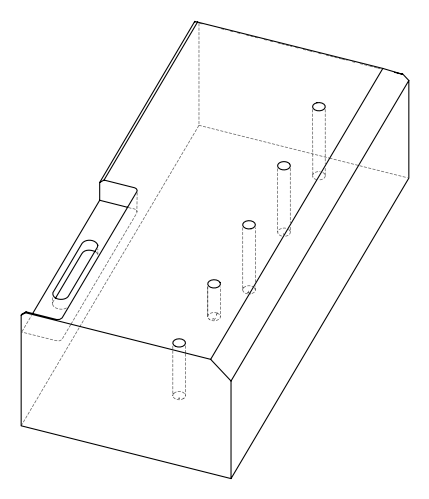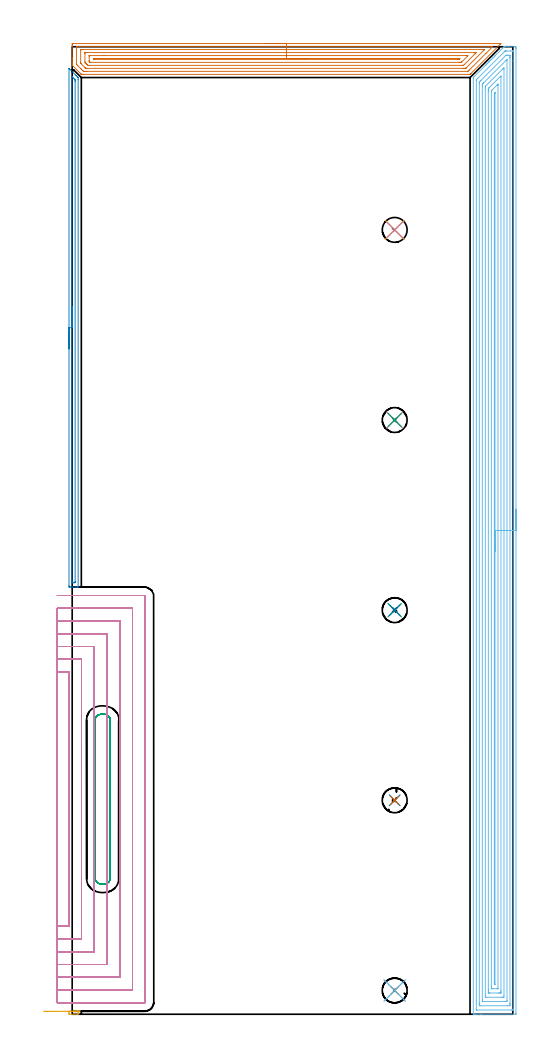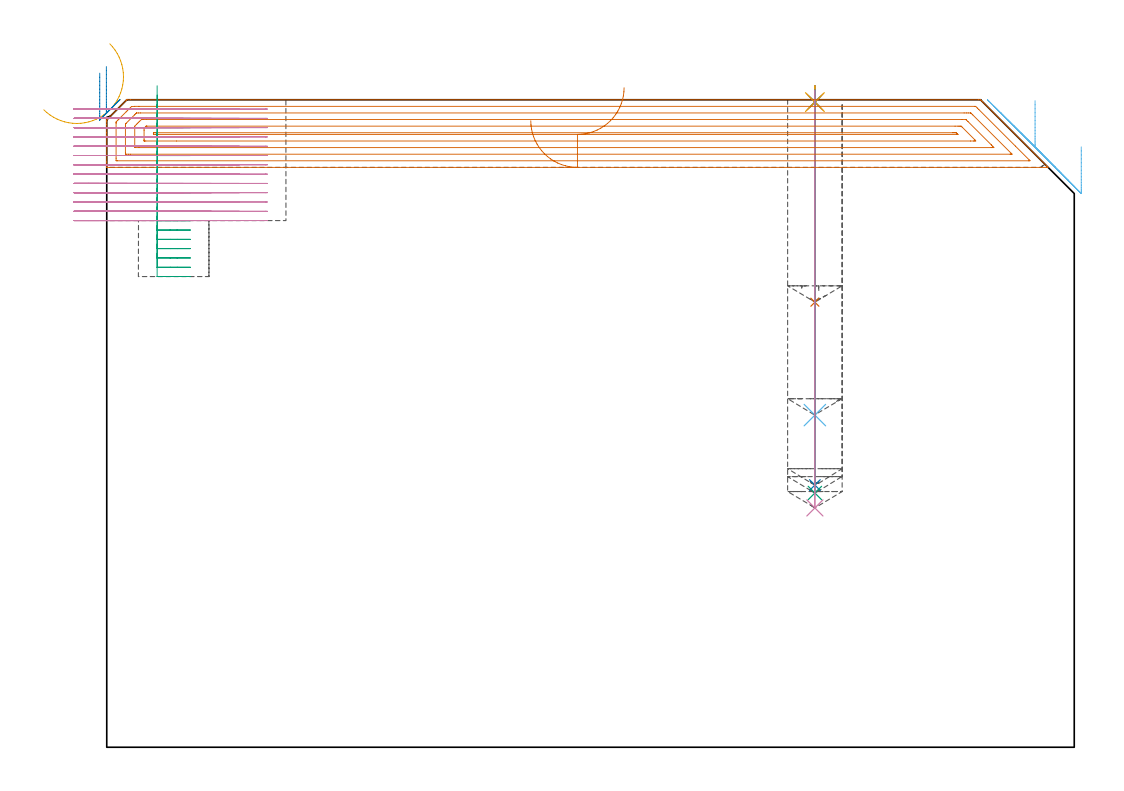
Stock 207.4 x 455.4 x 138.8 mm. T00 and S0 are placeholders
(PLAN: 16 operations, 3 tool changes, 139.2 min)
(1 SPOT_DRILL | STEP1POCKET | NXT0321_9005460120000 | 0.03 min | 0 mm3)
(2 SPOT_DRILL_1 | STEP1POCKET_1 | NXT0321_9005460120000 | 0.03 min | 1 mm3)
(3 SPOT_DRILL_2 | STEP1POCKET_2 | NXT0321_9005460120000 | 0.03 min | 1 mm3)
(4 SPOT_DRILL_3 | STEP1POCKET_3 | NXT0321_9005460120000 | 0.03 min | 1 mm3)
(5 SPOT_DRILL_4 | STEP1POCKET_4 | NXT0321_9005460120000 | 0.03 min | 2 mm3)
(6 DRILL_BLIND_HOLE_INTO_CENTER | STEP1POCKET | UGT0301_227 | 0.28 min | 6986 mm3)
(7 DRILL_BLIND_HOLE_INTO_CENTER_1 | STEP1POCKET_1 | UGT0301_227 | 0.18 min | 4395 mm3)
(8 DRILL_BLIND_HOLE_INTO_CENTER_2 | STEP1POCKET_2 | UGT0301_227 | 0.34 min | 8587 mm3)
(9 DRILL_BLIND_HOLE_INTO_CENTER_3 | STEP1POCKET_3 | UGT0301_227 | 0.35 min | 8768 mm3)
(10 DRILL_BLIND_HOLE_INTO_CENTER_4 | STEP1POCKET_4 | UGT0301_227 | 0.36 min | 9114 mm3)
(11 AREA_MILL | FG_CHAMFER_SURFACE | UGT0205_001 | 0.19 min | 41 mm3)
(12 AREA_MILL_1 | FG_CHAMFER_SURFACE_1 | UGT0205_001 | 29.01 min | 91983 mm3)
(13 AREA_MILL_2 | FG_CHAMFER_SURFACE_2 | UGT0205_001 | 9.5 min | 20203 mm3)
(14 AREA_MILL_3 | FG_CHAMFER_SURFACE_3 | UGT0205_001 | 4.04 min | 2280 mm3)
(15 MILL_RECTANGULAR_POCKET | POCKET_RECTANGULAR_STRAIGHT | NXT0201_009 | Follow Part, ap 2, ae 75% | 7.98 min | 48789 mm3)
(16 MILL_SLOT | SLOT_PARTIAL_RECTANGULAR | NXT0201_009 | Follow Part, ap 2, ae 75% | 86.87 min | 165024 mm3)
(TOOL NXT0321_9005460120000 | NC Spot Drill, 142deg, 12mm, Carbide, Uncoated | D12 PA142 FL30 Z2)
(TOOL UGT0301_227 | Twist Drill 11.7 mm | D11.7 PA118 FL90 Z2)
(TOOL UGT0205_001 | Chamfer Mill 20 x 3 x 45 deg. | D20 FL50 Z2)
(TOOL NXT0201_009 | ENDMILL 8mm [2P460-0800-NA 1630] | D8 FL26 Z6)
(OP 1 SPOT_DRILL)
G17 G21 G94 G90
T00 M6
G54
G17 G0 G90 X151.8 Y11.2 S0 M3
G43 Z148.8 H0
G94 G81 G98 Z138.296 F250. R141.8
G80
M5
M2
(OP 2 SPOT_DRILL_1)
G17 G21 G94 G90
T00 M6
G54
G17 G0 G90 X151.8 Y100.7 S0 M3
G43 Z148.8 H0
G94 G81 G98 Z138.296 F250. R141.8
G80
M5
M2
(OP 3 SPOT_DRILL_2)
G17 G21 G94 G90
T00 M6
G54
G17 G0 G90 X151.8 Y190.2 S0 M3
G43 Z148.8 H0
G94 G81 G98 Z138.296 F250. R141.8
G80
M5
M2
(OP 4 SPOT_DRILL_3)
G17 G21 G94 G90
T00 M6
G54
G17 G0 G90 X151.8 Y279.7 S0 M3
G43 Z148.8 H0
G94 G81 G98 Z138.296 F250. R141.8
G80
M5
M2
(OP 5 SPOT_DRILL_4)
G17 G21 G94 G90
T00 M6
G54
G17 G0 G90 X151.8 Y369.2 S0 M3
G43 Z148.8 H0
G94 G81 G98 Z138.296 F250. R141.8
G80
M5
M2
(OP 6 DRILL_BLIND_HOLE_INTO_CENTER)
G17 G21 G94 G90
T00 M6
G54
G17 G0 G90 X151.8 Y11.2 S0 M3
G43 Z148.8 H0
G94 G81 G98 Z71.2 F250. R140.8
G80
M5
M2
(OP 7 DRILL_BLIND_HOLE_INTO_CENTER_1)
G17 G21 G94 G90
T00 M6
G54
G17 G0 G90 X151.8 Y100.7 S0 M3
G43 Z148.8 H0
G94 G81 G98 Z95.4 F250. R140.8
G80
M5
M2
(OP 8 DRILL_BLIND_HOLE_INTO_CENTER_2)
G17 G21 G94 G90
T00 M6
G54
G17 G0 G90 X151.8 Y190.2 S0 M3
G43 Z148.8 H0
G94 G81 G98 Z56.2 F250. R140.8
G80
M5
M2
(OP 9 DRILL_BLIND_HOLE_INTO_CENTER_3)
G17 G21 G94 G90
T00 M6
G54
G17 G0 G90 X151.8 Y279.7 S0 M3
G43 Z148.8 H0
G94 G81 G98 Z54.5 F250. R140.8
G80
M5
M2
(OP 10 DRILL_BLIND_HOLE_INTO_CENTER_4)
G17 G21 G94 G90
T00 M6
G54
G17 G0 G90 X151.8 Y369.2 S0 M3
G43 Z148.8 H0
G94 G81 G98 Z51.3 F250. R140.8
G80
M5
M2
(OP 11 AREA_MILL)
G17 G21 G94 G90
T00 M6
G54
G17 G0 G90 X-13.492 Y1.4 S1061 M3
G43 Z148.8 H0
Z136.648
G94 G1 X-12.849 Z136.058 F250.
X-12.157 Z135.527
X-11.421 Z135.058
X-10.647 Z134.656
X-9.841 Z134.322
X-9.009 Z134.059
X-8.158 Z133.871
X-7.293 Z133.757
X-6.421 Z133.719
X-5.55 Z133.757
X-4.685 Z133.871
X-3.833 Z134.059
X-3.001 Z134.322
X-2.195 Z134.656
X-1.421 Z135.058
X-0.685 Z135.527
X0.007 Z136.058
X0.65 Z136.648
X2.405 Z138.4
X2.559 Y1.399 Z138.555
X2.796 Y1.39 Z138.79
X2.8 Y1.134 Z138.8
Y0.266
X2.796 Y0.01 Z138.79
X2.558 Y0. Z138.553
X-1.333 Y0.001 Z134.666
X-1.492 Y0.005 Z134.506
X-1.496 Y0.073 Z134.503
X-1.499 Y0.266 Z134.501
X-1.5 Y0.657 Z134.5
X-1.499 Y1.134 Z134.501
X-1.496 Y1.327 Z134.503
X-1.492 Y1.395 Z134.506
X-1.105 Y1.4 Z134.894
X0.113 Z136.111
X0.65 Z136.648
X1.24 Z137.291
X1.771 Z137.982
X2.24 Z138.718
X2.643 Z139.492
X2.977 Z140.298
X3.24 Z141.129
X3.429 Z141.981
X3.544 Z142.846
X3.582 Z143.717
X3.544 Z144.589
X3.431 Z145.454
X3.242 Z146.306
X2.98 Z147.138
X2.647 Z147.944
X2.244 Z148.718
X1.776 Z149.454
X1.245 Z150.146
X0.656 Z150.79
M5
M2
(OP 12 AREA_MILL_1)
G17 G21 G94 G90
T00 M6
G54
G17 G0 G90 X208.9 Y237.7 S1061 M3
G43 Z148.8 H0
Z128.7
G94 G1 Y237.662 Z127.828 F250.
Y237.548 Z126.964
Y237.359 Z126.112
Y237.097 Z125.28
Y236.763 Z124.474
Y236.36 Z123.7
Y235.892 Z122.964
Y235.36 Z122.272
Y234.771 Z121.629
Y234.128 Z121.04
Y233.436 Z120.509
Y232.7 Z120.04
Y231.926 Z119.637
Y231.12 Z119.303
Y230.288 Z119.041
Y229.437 Z118.852
Y228.572 Z118.738
Y227.7 Z118.7
Y0.627
X208.895 Y0.132 Z118.703
X208.892 Y0.01 Z118.706
X208.765 Y0. Z118.832
X192.445 Z135.15
X190.074 Z137.52
X189.12 Z138.48
X188.959 Y0.001 Z138.633
X188.876 Y0.004 Z138.716
X188.803 Y0.01 Z138.788
X188.8 Y0.18 Z138.8
Y440.469
X188.801 Y440.895 Z138.786
X188.955 Y441.056 Z138.643
X194.462 Y446.564 Z133.134
X194.834 Y446.934 Z132.766
X194.976 Y447.076 Z132.624
X195.222 Y447.323 Z132.376
X195.34 Y447.442 Z132.256
X195.904 Y448.005 Z131.695
X196.116 Y448.217 Z131.482
X196.217 Y448.319 Z131.379
X196.656 Y448.757 Z130.943
X197.095 Y449.197 Z130.501
X197.329 Y449.429 Z130.271
X197.972 Y450.074 Z129.624
X198.16 Y450.261 Z129.439
X198.203 Y450.303 Z129.397
X198.85 Y450.951 Z128.747
X198.992 Y451.092 Z128.607
X203.119 Y455.22 Z124.479
X203.238 Y455.336 Z124.36
X203.295 Y455.39 Z124.302
X203.589 Y455.399 Z124.005
X203.944 Y455.4 Z123.655
X205.346 Z122.25
X208.241 Z119.355
X208.503 Y455.397 Z119.093
X208.892 Y455.39 Z118.705
X208.896 Y455.173 Z118.702
X208.899 Y454.773 Z118.701
X208.9 Y454.369 Z118.7
Y227.7
X207.486 Z120.114
X207.485 Y2.415 Z120.115
X207.481 Y2.04 Z120.119
X207.479 Y2.021 Z120.121
X207.469 Y2.01 Z120.131
X207.399 Y2.005 Z120.201
X207.291 Y2.001 Z120.309
X207.155 Y2. Z120.445
X206.748 Z120.852
X190.481 Z137.119
X190.287 Y2.002 Z137.313
X190.253 Y2.005 Z137.347
X190.222 Y2.01 Z137.378
X190.22 Y2.055 Z137.38
X190.215 Y2.271 Z137.385
X190.214 Y6.568 Z137.386
Y439.433
X190.215 Y439.575 Z137.385
X190.218 Y439.763 Z137.382
X190.221 Y439.852 Z137.379
X190.276 Y439.914 Z137.324
X190.446 Y440.091 Z137.154
X190.819 Y440.469 Z136.781
X190.886 Y440.536 Z136.714
X203.335 Y452.985 Z124.265
X203.735 Y453.373 Z123.865
X203.761 Y453.39 Z123.839
X203.81 Y453.394 Z123.79
X203.912 Y453.398 Z123.688
X204.115 Y453.4 Z123.485
X204.586 Z123.014
X206.341 Z121.259
X207.218 Z120.382
X207.413 Y453.398 Z120.187
X207.447 Y453.395 Z120.153
X207.478 Y453.39 Z120.122
X207.48 Y453.345 Z120.12
X207.485 Y453.128 Z120.115
X207.486 Y448.725 Z120.114
Y227.7
X206.072 Z121.528
X206.071 Y5.097 Z121.529
Y4.893
X206.065 Y4.203 Z121.535
X206.062 Y4.007 Z121.538
X204.993 Y4. Z122.607
X192.027 Y4.001 Z135.573
X191.83 Y4.005 Z135.77
X191.637 Y4.01 Z135.963
X191.633 Y4.203 Z135.967
X191.63 Y4.406 Z135.97
X191.629 Y5.097 Z135.971
X191.628 Y5.302 Z135.972
X191.629 Y437.992 Z135.971
X191.633 Y438.681 Z135.967
X191.635 Y438.783 Z135.965
X191.638 Y438.827 Z135.962
X191.661 Y438.853 Z135.939
X191.83 Y439.028 Z135.77
X192.1 Y439.3 Z135.5
X192.374 Y439.575 Z135.226
X204.057 Y451.257 Z123.543
X204.115 Y451.312 Z123.485
X204.202 Y451.39 Z123.398
X204.285 Y451.393 Z123.315
X204.455 Y451.397 Z123.145
X204.794 Y451.4 Z122.806
X204.993 Z122.607
X205.672 Y451.399 Z121.928
X205.87 Y451.395 Z121.73
X206.063 Y451.39 Z121.537
X206.067 Y451.197 Z121.533
X206.07 Y450.994 Z121.53
X206.071 Y450.303 Z121.529
X206.072 Y450.098 Z121.528
Y227.7
X204.657 Z122.943
Y6.333
X204.654 Y6.149 Z122.946
X204.65 Y6.011 Z122.95
X204.549 Y6.007 Z123.051
X204.115 Y6. Z123.485
X193.576 Z134.024
X193.151 Y6.006 Z134.449
X193.052 Y6.01 Z134.548
X193.047 Y6.077 Z134.553
X193.044 Y6.147 Z134.556
X193.043 Y6.543 Z134.557
Y6.885
Y436.893
X193.045 Y437.443 Z134.555
X193.05 Y437.787 Z134.55
X193.315 Y438.061 Z134.285
X193.585 Y438.335 Z134.015
X193.756 Y438.507 Z133.844
X204.115 Y448.867 Z123.485
X204.386 Y449.133 Z123.214
X204.549 Y449.288 Z123.051
X204.651 Y449.373 Z122.949
X204.655 Y449.219 Z122.945
X204.657 Y449.116 Z122.943
Y227.7
X203.243 Z124.357
Y8.673
X203.238 Y8.01 Z124.362
X203.017 Y8.003 Z124.583
X202.36 Y8. Z125.24
X202.143 Z125.457
X195.122 Y8.001 Z132.478
X194.462 Y8.01 Z133.138
X194.457 Y8.673 Z133.143
Y8.678
Y435.999
X194.462 Y436.752 Z133.138
X194.529 Y436.826 Z133.071
X194.592 Y436.893 Z133.008
X202.637 Y444.939 Z124.963
X202.943 Y445.24 Z124.657
X203.238 Y445.528 Z124.362
X203.243 Y444.939 Z124.357
Y227.7
X201.829 Z125.771
Y11.002
X201.826 Y10.461 Z125.774
X201.822 Y10.115 Z125.778
X201.815 Y10.01 Z125.785
X201.709 Y10.006 Z125.891
X201.483 Y10.002 Z126.117
X201.057 Y10. Z126.543
X200.605 Z126.995
X196.67 Z130.93
X196.217 Y10.001 Z131.383
X196.067 Y10.004 Z131.533
X195.946 Y10.01 Z131.654
X195.878 Y10.017 Z131.722
X195.876 Y10.108 Z131.724
X195.873 Y10.461 Z131.727
X195.871 Y10.813 Z131.729
Y11.355
Y434.564
X195.873 Y435.105 Z131.727
X195.876 Y435.453 Z131.724
X195.881 Y435.722 Z131.719
X196.147 Y435.999 Z131.453
X196.182 Y436.035 Z131.418
X201.511 Y441.363 Z126.089
X201.646 Y441.486 Z125.954
X201.822 Y441.629 Z125.778
X201.827 Y441.363 Z125.773
X201.828 Y441.223 Z125.772
X201.829 Y227.7 Z125.771
X200.415 Z127.185
X200.414 Y12.249 Z127.186
X200.412 Y12.074 Z127.188
X200.41 Y12.031 Z127.19
X200.409 Y12.017 Z127.191
X200.378 Y12.01 Z127.222
X200.216 Y12.005 Z127.384
X199.971 Y12.001 Z127.629
X197.972 Y12. Z129.628
X197.337 Y12.002 Z130.263
X197.304 Y12.006 Z130.296
X197.293 Y12.009 Z130.307
X197.29 Y12.05 Z130.31
X197.288 Y12.249 Z130.312
X197.285 Y12.949 Z130.315
Y13.143
X197.286 Y434.211 Z130.314
X197.289 Y434.561 Z130.311
X197.292 Y434.648 Z130.308
X197.295 Y434.686 Z130.305
X197.316 Y434.71 Z130.284
X197.398 Y434.797 Z130.202
X197.702 Y435.105 Z129.898
X197.839 Y435.242 Z129.761
X199.728 Y437.131 Z127.872
X200.053 Y437.456 Z127.547
X200.387 Y437.787 Z127.213
X200.393 Y437.788 Z127.207
X200.408 Y437.787 Z127.192
X200.411 Y437.523 Z127.189
X200.414 Y437.088 Z127.186
X200.415 Y227.7 Z127.185
X199. Z128.6
Y14.778
X198.993 Y14.037 Z128.607
X198.989 Y14.01 Z128.611
X198.922 Y14.003 Z128.678
X198.885 Y14.002 Z128.715
X198.85 Y14.007 Z128.75
X198.707 Y14.037 Z128.893
X198.704 Y14.186 Z128.896
X198.7 Y14.931 Z128.9
Y15.084
Y433.317
X198.701 Y433.469 Z128.899
X198.706 Y433.623 Z128.894
X198.71 Y433.652 Z128.89
X198.722 Y433.669 Z128.878
X198.755 Y433.706 Z128.845
X198.85 Y433.802 Z128.75
X198.931 Y433.879 Z128.669
X198.986 Y433.929 Z128.614
X198.993 Y433.777 Z128.607
X198.999 Y433.471 Z128.601
X199. Y433.317 Z128.6
Y227.7
Y226.828 Z128.638
Y225.964 Z128.751
Y225.112 Z128.94
Y224.28 Z129.203
Y223.474 Z129.536
Y222.7 Z129.939
Y221.964 Z130.408
Y221.272 Z130.939
Y220.629 Z131.528
Y220.04 Z132.172
Y219.509 Z132.864
Y219.04 Z133.6
Y218.637 Z134.373
Y218.303 Z135.179
Y218.041 Z136.011
Y217.852 Z136.863
Y217.738 Z137.728
Y217.7 Z138.6
G0 Z148.8
M5
M2
(OP 13 AREA_MILL_2)
G17 G21 G94 G90
T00 M6
G54
G17 G0 G90 X90.9 Y456.9 S1061 M3
G43 Z148.8 H0
Z134.3
G94 G1 X90.938 Z133.428 F250.
X91.052 Z132.563
X91.241 Z131.712
X91.503 Z130.88
X91.837 Z130.074
X92.24 Z129.3
X92.709 Z128.564
X93.24 Z127.872
X93.829 Z127.229
X94.472 Z126.64
X95.164 Z126.108
X95.9 Z125.64
X96.674 Z125.237
X97.48 Z124.903
X98.312 Z124.641
X99.164 Z124.452
X100.028 Z124.338
X100.9 Z124.3
X201.546
X201.672 Y456.898 Z124.302
X201.784 Y456.892 Z124.306
X201.669 Y456.771 Z124.426
X201.504 Y456.603 Z124.596
X187.737 Y442.836 Z138.363
X187.43 Y442.53 Z138.667
X187.303 Y442.405 Z138.791
X186.941 Y442.4 Z138.8
X5.052
X4.31 Y442.397 Z138.797
X4.304 Y442.402 Z138.793
X4.24 Y442.458 Z138.739
X4.173 Y442.527 Z138.673
X4.16 Y442.54 Z138.66
X0.131 Y446.569 Z134.63
X0.01 Y446.698 Z134.494
X0.001 Y446.827 Z134.366
X0. Y447.125 Z134.074
Y447.724 Z133.475
Y448.315 Z132.881
Y449.5 Z131.697
Y450.095 Z131.099
Y455.734 Z125.463
X0.003 Y456.326 Z124.871
X0.007 Y456.892 Z124.306
X0.026 Y456.893 Z124.304
X0.594 Y456.9 Z124.3
X100.9
Y455.486 Z125.714
X197.64
X197.69 Y455.484 Z125.716
X197.788 Y455.48 Z125.72
X197.911 Y455.471 Z125.729
X197.88 Y455.436 Z125.764
X197.763 Y455.314 Z125.886
X194.79 Y452.339 Z128.861
X186.941 Y444.49 Z136.71
X186.625 Y444.179 Z137.021
X186.302 Y443.864 Z137.336
X186.243 Y443.821 Z137.379
X186.148 Y443.816 Z137.384
X186.098 Y443.815 Z137.385
X6.885 Y443.814 Z137.386
X5.991 Y443.816 Z137.384
X5.943 Y443.818 Z137.382
X5.298 Y443.864 Z137.336
X5.052 Y444.102 Z137.098
X4.396 Y444.754 Z136.446
X4.16 Y444.989 Z136.211
X2.615 Y446.534 Z134.666
X2.377 Y446.773 Z134.427
X2.057 Y447.102 Z134.098
X2.02 Y447.142 Z134.058
X2.01 Y447.199 Z134.001
X2.004 Y447.299 Z133.901
X2.001 Y447.425 Z133.775
Y454.922 Z126.278
X2.008 Y455.436 Z125.764
X2.01 Y455.476 Z125.724
X2.178 Y455.483 Z125.717
X2.277 Y455.485 Z125.715
X100.9 Y455.486 Z125.714
Y454.072 Z127.128
X193.657 Y454.071 Z127.129
X193.817 Y454.07 Z127.13
X194.004 Y454.067 Z127.133
X194.051 Y454.065 Z127.135
X194.031 Y454.039 Z127.161
X193.982 Y453.984 Z127.216
X193.922 Y453.922 Z127.278
X193.865 Y453.864 Z127.336
X185.645 Y445.644 Z135.556
X185.401 Y445.401 Z135.799
X185.316 Y445.321 Z135.879
X185.248 Y445.259 Z135.941
X185.206 Y445.235 Z135.965
X185.157 Y445.234 Z135.966
X184.681 Y445.229 Z135.971
X184.266
X183.791 Y445.228 Z135.972
X7.251 Y445.229 Z135.971
X6.835 Y445.231 Z135.969
X6.419 Y445.235 Z135.965
X6.372 Y445.239 Z135.961
X6.344 Y445.262 Z135.938
X6.286 Y445.315 Z135.885
X6.175 Y445.425 Z135.775
X5.955 Y445.644 Z135.556
X4.16 Y447.439 Z133.761
X4.059 Y447.552 Z133.648
X4.01 Y447.624 Z133.576
X4.005 Y447.835 Z133.365
X4.001 Y448.155 Z133.045
Y453.815 Z127.385
X4.008 Y453.975 Z127.225
X4.014 Y454.065 Z127.135
X4.057 Y454.067 Z127.133
X4.16 Y454.07 Z127.13
X4.636 Y454.071 Z127.129
X5.052 Y454.072 Z127.128
X100.9
Y452.657 Z128.543
X189.615
X189.725 Y452.656 Z128.544
X190.176 Y452.651 Z128.549
X189.96 Y452.421 Z128.779
X189.714 Y452.165 Z129.035
X189.615 Y452.064 Z129.136
X184.62 Y447.07 Z134.13
X184.266 Y446.72 Z134.48
X184.2 Y446.66 Z134.54
X184.151 Y446.649 Z134.551
X183.374 Y446.643 Z134.557
X183.265
X8.51
X7.727 Y446.644 Z134.556
X7.616 Y446.645 Z134.555
X7.428 Y446.65 Z134.55
X7.054 Y447.005 Z134.195
X6.835 Y447.215 Z133.985
X6.625 Y447.425 Z133.775
X6.416 Y447.637 Z133.563
X6.01 Y448.052 Z133.148
X6.001 Y448.257 Z132.943
Y452.292 Z128.908
X6.003 Y452.501 Z128.699
X6.007 Y452.605 Z128.595
X6.01 Y452.65 Z128.55
X6.057 Y452.652 Z128.548
X6.835 Y452.657 Z128.543
X6.944
X100.9
Y451.243 Z129.957
X185.157
X185.792 Y451.242 Z129.958
X186.049 Y451.24 Z129.96
X186.29 Y451.236 Z129.964
X186.084 Y450.985 Z130.215
X186.068 Y450.967 Z130.233
X183.374 Y448.272 Z132.928
X183.199 Y448.106 Z133.094
X183.166 Y448.076 Z133.124
X183.134 Y448.064 Z133.136
X183.057 Y448.062 Z133.138
X182.74 Y448.058 Z133.142
X182.483 Y448.057 Z133.143
X181.849
X8.618
X8.532 Y448.058 Z133.142
X8.464 Y448.061 Z133.139
X8.447 Y448.064 Z133.136
X8.432 Y448.073 Z133.127
X8.403 Y448.099 Z133.101
X8.188 Y448.315 Z132.885
X8.047 Y448.463 Z132.737
X8.01 Y448.51 Z132.69
X8.007 Y448.547 Z132.653
X8.003 Y448.623 Z132.577
X8. Y448.932 Z132.268
X8.001 Y450.985 Z130.215
X8.003 Y451.14 Z130.06
X8.007 Y451.216 Z129.984
X8.009 Y451.231 Z129.969
X8.03 Y451.236 Z129.964
X8.102 Y451.239 Z129.961
X8.361 Y451.242 Z129.958
X14.98 Y451.243 Z129.957
X100.9
Y449.829 Z131.371
X182.187 Y449.828 Z131.372
X182.38 Y449.827 Z131.373
X182.438 Y449.824 Z131.376
X182.461 Y449.822 Z131.378
X182.455 Y449.814 Z131.386
X182.394 Y449.747 Z131.453
X182.308 Y449.66 Z131.54
X182.164 Y449.523 Z131.677
X182.115 Y449.478 Z131.722
X182.023 Y449.476 Z131.724
X181.831 Y449.473 Z131.727
X181.591 Y449.472 Z131.728
X181.324 Y449.471 Z131.729
X10.401
X10.133 Y449.473 Z131.727
X10.046 Y449.476 Z131.724
X10.01 Y449.478 Z131.722
X10.008 Y449.499 Z131.701
X10.002 Y449.604 Z131.596
X10.005 Y449.756 Z131.444
X10.009 Y449.807 Z131.393
X10.011 Y449.822 Z131.378
X10.044 Y449.823 Z131.377
X10.401 Y449.827 Z131.373
X10.668 Y449.829 Z131.371
X11.026
X100.9
X101.772 Z131.409
X102.637 Z131.523
X103.488 Z131.712
X104.32 Z131.974
X105.126 Z132.308
X105.9 Z132.711
X106.636 Z133.18
X107.328 Z133.711
X107.971 Z134.3
X108.56 Z134.943
X109.092 Z135.635
X109.56 Z136.371
X109.963 Z137.145
X110.297 Z137.951
X110.559 Z138.783
X110.748 Z139.635
X110.862 Z140.499
X110.9 Z141.371
G0 Z148.8
M5
M2
(OP 14 AREA_MILL_3)
G17 G21 G94 G90
T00 M6
G54
G17 G0 G90 X-1.5 Y313.15 S1061 M3
G43 Z148.8 H0
Z144.5
G94 G1 Y313.188 Z143.628 F250.
Y313.302 Z142.763
Y313.491 Z141.912
Y313.753 Z141.08
Y314.087 Z140.274
Y314.49 Z139.5
Y314.958 Z138.764
Y315.49 Z138.072
Y316.079 Z137.429
Y316.722 Z136.84
Y317.414 Z136.308
Y318.15 Z135.84
Y318.924 Z135.437
Y319.73 Z135.103
Y320.562 Z134.841
Y321.414 Z134.652
Y322.278 Z134.538
Y323.15 Z134.5
X-1.499 Y445.183 Z134.499
X-1.495 Y445.185 Z134.503
X-1.484 Y445.183 Z134.514
X-1.105 Y444.806 Z134.894
X1.623 Y442.077 Z137.623
X1.966 Y441.736 Z137.962
X2.405 Y441.295 Z138.405
X2.684 Y441.016 Z138.681
X2.795 Y440.902 Z138.791
X2.8 Y440.123 Z138.8
Y201.266
X2.798 Y201.11 Z138.788
X2.655 Y201.102 Z138.648
X2.507 Y201.1 Z138.506
X2.178 Z138.178
X1.527 Z137.522
X0.325 Z136.321
X-0.227 Z135.767
X-0.829 Z135.166
X-1.105 Y201.101 Z134.89
X-1.331 Y201.104 Z134.664
X-1.491 Y201.11 Z134.504
X-1.496 Y201.314 Z134.501
X-1.499 Y201.712
X-1.5 Y323.15 Z134.5
X-0.086 Z135.914
X-0.085 Y441.016 Z135.915
X-0.082 Y441.253 Z135.918
X-0.079 Y441.309 Z135.921
X-0.077 Y441.315 Z135.923
X-0.059 Y441.301 Z135.941
X-0.009 Y441.255 Z135.991
X0.234 Y441.016 Z136.234
X0.65 Y440.6 Z136.65
X1.127 Y440.123 Z137.127
X1.289 Y439.958 Z137.289
X1.347 Y439.896 Z137.347
X1.377 Y439.861 Z137.377
X1.379 Y439.841 Z137.379
X1.382 Y439.749 Z137.382
X1.385 Y439.375 Z137.385
X1.386 Y439.23 Z137.386
X1.385 Y203.643 Z137.385
X1.384 Y203.498 Z137.384
X1.379 Y203.133 Z137.379
X1.032 Y203.109 Z137.032
X0.65 Y203.104 Z136.65
X0.163 Y203.101 Z136.163
X-0.015 Y203.103 Z135.985
X-0.045 Y203.105 Z135.955
X-0.073 Y203.109 Z135.927
X-0.079 Y203.146 Z135.921
X-0.084 Y203.352 Z135.916
X-0.085 Y203.498 Z135.915
X-0.086 Y204.247 Z135.914
Y323.15
Y324.022 Z135.952
Y324.886 Z136.066
Y325.738 Z136.255
Y326.57 Z136.517
Y327.376 Z136.851
Y328.15 Z137.254
Y328.886 Z137.723
Y329.578 Z138.254
Y330.221 Z138.843
Y330.81 Z139.486
Y331.342 Z140.178
Y331.81 Z140.914
Y332.213 Z141.688
Y332.547 Z142.494
Y332.809 Z143.326
Y332.998 Z144.178
Y333.112 Z145.043
Y333.15 Z145.914
G0 Z148.8
M5
M2
(OP 15 MILL_RECTANGULAR_POCKET)
G17 G21 G94 G90
T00 M6
G54
G17 G0 G90 X10.8 Y119.891 S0 M3
G43 Z148.8 H1
Z141.8
G94 G1 Y101.25 Z136.805 F250.
Y64.1 F500.
G3 X13.6 Y61.3 R2.8
G1 X15.1
G3 X17.9 Y64.1 R2.8
G1 Y138.4
G3 X15.1 Y141.2 R2.8
G1 X13.6
G3 X10.8 Y138.4 R2.8
G1 Y101.25
Y100.25
G0 Y119.891 Z139.805
G1 Y101.25 Z134.81 F250.
Y64.1 F500.
G3 X13.6 Y61.3 R2.8
G1 X15.1
G3 X17.9 Y64.1 R2.8
G1 Y138.4
G3 X15.1 Y141.2 R2.8
G1 X13.6
G3 X10.8 Y138.4 R2.8
G1 Y101.25
Y100.25
G0 Y119.891 Z137.81
G1 Y101.25 Z132.816 F250.
Y64.1 F500.
G3 X13.6 Y61.3 R2.8
G1 X15.1
G3 X17.9 Y64.1 R2.8
G1 Y138.4
G3 X15.1 Y141.2 R2.8
G1 X13.6
G3 X10.8 Y138.4 R2.8
G1 Y101.25
Y100.25
G0 Y119.891 Z135.816
G1 Y101.25 Z130.821 F250.
Y64.1 F500.
G3 X13.6 Y61.3 R2.8
G1 X15.1
G3 X17.9 Y64.1 R2.8
G1 Y138.4
G3 X15.1 Y141.2 R2.8
G1 X13.6
G3 X10.8 Y138.4 R2.8
G1 Y101.25
Y100.25
G0 Y119.891 Z133.821
G1 Y101.25 Z128.826 F250.
Y64.1 F500.
G3 X13.6 Y61.3 R2.8
G1 X15.1
G3 X17.9 Y64.1 R2.8
G1 Y138.4
G3 X15.1 Y141.2 R2.8
G1 X13.6
G3 X10.8 Y138.4 R2.8
G1 Y101.25
Y100.25
G0 Y119.891 Z131.826
G1 Y101.25 Z126.832 F250.
Y64.1 F500.
G3 X13.6 Y61.3 R2.8
G1 X15.1
G3 X17.9 Y64.1 R2.8
G1 Y138.4
G3 X15.1 Y141.2 R2.8
G1 X13.6
G3 X10.8 Y138.4 R2.8
G1 Y101.25
Y100.25
G0 Y119.891 Z129.832
G1 Y101.25 Z124.837 F250.
Y64.1 F500.
G3 X13.6 Y61.3 R2.8
G1 X15.1
G3 X17.9 Y64.1 R2.8
G1 Y138.4
G3 X15.1 Y141.2 R2.8
G1 X13.6
G3 X10.8 Y138.4 R2.8
G1 Y101.25
Y100.25
G0 Y119.891 Z127.837
G1 Y101.25 Z122.842 F250.
Y64.1 F500.
G3 X13.6 Y61.3 R2.8
G1 X15.1
G3 X17.9 Y64.1 R2.8
G1 Y138.4
G3 X15.1 Y141.2 R2.8
G1 X13.6
G3 X10.8 Y138.4 R2.8
G1 Y101.25
Y100.25
G0 Y119.891 Z125.842
G1 Y101.25 Z120.847 F250.
Y64.1 F500.
G3 X13.6 Y61.3 R2.8
G1 X15.1
G3 X17.9 Y64.1 R2.8
G1 Y138.4
G3 X15.1 Y141.2 R2.8
G1 X13.6
G3 X10.8 Y138.4 R2.8
G1 Y101.25
Y100.25
G0 Y119.891 Z123.847
G1 Y101.25 Z118.853 F250.
Y64.1 F500.
G3 X13.6 Y61.3 R2.8
G1 X15.1
G3 X17.9 Y64.1 R2.8
G1 Y138.4
G3 X15.1 Y141.2 R2.8
G1 X13.6
G3 X10.8 Y138.4 R2.8
G1 Y101.25
Y100.25
G0 Y119.891 Z121.853
G1 Y101.25 Z116.858 F250.
Y64.1 F500.
G3 X13.6 Y61.3 R2.8
G1 X15.1
G3 X17.9 Y64.1 R2.8
G1 Y138.4
G3 X15.1 Y141.2 R2.8
G1 X13.6
G3 X10.8 Y138.4 R2.8
G1 Y101.25
Y100.25
G0 Y119.891 Z119.858
G1 Y101.25 Z114.863 F250.
Y64.1 F500.
G3 X13.6 Y61.3 R2.8
G1 X15.1
G3 X17.9 Y64.1 R2.8
G1 Y138.4
G3 X15.1 Y141.2 R2.8
G1 X13.6
G3 X10.8 Y138.4 R2.8
G1 Y101.25
Y100.25
G0 Y119.891 Z117.863
G1 Y101.25 Z112.868 F250.
Y64.1 F500.
G3 X13.6 Y61.3 R2.8
G1 X15.1
G3 X17.9 Y64.1 R2.8
G1 Y138.4
G3 X15.1 Y141.2 R2.8
G1 X13.6
G3 X10.8 Y138.4 R2.8
G1 Y101.25
Y100.25
G0 Y119.891 Z115.868
G1 Y101.25 Z110.874 F250.
Y64.1 F500.
G3 X13.6 Y61.3 R2.8
G1 X15.1
G3 X17.9 Y64.1 R2.8
G1 Y138.4
G3 X15.1 Y141.2 R2.8
G1 X13.6
G3 X10.8 Y138.4 R2.8
G1 Y101.25
Y100.25
G0 Y119.891 Z113.874
G1 Y101.25 Z108.879 F250.
Y64.1 F500.
G3 X13.6 Y61.3 R2.8
G1 X15.1
G3 X17.9 Y64.1 R2.8
G1 Y138.4
G3 X15.1 Y141.2 R2.8
G1 X13.6
G3 X10.8 Y138.4 R2.8
G1 Y101.25
Y100.25
G0 Y119.891 Z111.879
G1 Y101.25 Z106.884 F250.
Y64.1 F500.
G3 X13.6 Y61.3 R2.8
G1 X15.1
G3 X17.9 Y64.1 R2.8
G1 Y138.4
G3 X15.1 Y141.2 R2.8
G1 X13.6
G3 X10.8 Y138.4 R2.8
G1 Y101.25
Y100.25
G0 Y119.891 Z109.884
G1 Y101.25 Z104.889 F250.
Y64.1 F500.
G3 X13.6 Y61.3 R2.8
G1 X15.1
G3 X17.9 Y64.1 R2.8
G1 Y138.4
G3 X15.1 Y141.2 R2.8
G1 X13.6
G3 X10.8 Y138.4 R2.8
G1 Y101.25
Y100.25
G0 Y119.891 Z107.889
G1 Y101.25 Z102.895 F250.
Y64.1 F500.
G3 X13.6 Y61.3 R2.8
G1 X15.1
G3 X17.9 Y64.1 R2.8
G1 Y138.4
G3 X15.1 Y141.2 R2.8
G1 X13.6
G3 X10.8 Y138.4 R2.8
G1 Y101.25
Y100.25
G0 Y119.891 Z105.895
G1 Y101.25 Z100.9 F250.
Y64.1 F500.
G3 X13.6 Y61.3 R2.8
G1 X15.1
G3 X17.9 Y64.1 R2.8
G1 Y138.4
G3 X15.1 Y141.2 R2.8
G1 X13.6
G3 X10.8 Y138.4 R2.8
G1 Y101.25
Y100.25
G0 Z148.8
M5
M2
(OP 16 MILL_SLOT)
G17 G21 G94 G90
T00 M6
G54
G17 G0 G90 X-7. Y41.4 S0 M3
G43 Z148.8 H1
Z136.808
G94 G1 X-4. F250.
X-1.6 F500.
Y161.1
X-4.
X-7. F250.
Y35.4
X-4.
X4.4 F500.
Y167.1
X-4.
X-7. F250.
Y29.4
X-4.
X10.4 F500.
Y173.1
X-4.
X-7. F250.
Y23.4
X-4.
X16.4 F500.
Y61.618
Y64.618 F250.
Y137.866 F500.
Y140.866 F250.
Y179.1 F500.
X-4.
X-7. F250.
Y17.4
X-4.
X22.4 F500.
Y185.1
X-4.
X-7. F250.
Y11.4
X-4.
X28.4 F500.
Y191.1
X-4.
X-7. F250.
Y5.4
X-4.
X34.1 F500.
G3 X34.4 Y5.7 R0.3
G1 Y196.8
G3 X34.1 Y197.1 R0.3
G1 X-4.
X-7. F250.
G0 Y41.4 Z134.815
G1 X-4.
X-1.6 F500.
Y161.1
X-4.
X-7. F250.
Y35.4
X-4.
X4.4 F500.
Y167.1
X-4.
X-7. F250.
Y29.4
X-4.
X10.4 F500.
Y173.1
X-4.
X-7. F250.
Y23.4
X-4.
X16.4 F500.
Y61.618
Y64.618 F250.
Y137.866 F500.
Y140.866 F250.
Y179.1 F500.
X-4.
X-7. F250.
Y17.4
X-4.
X22.4 F500.
Y185.1
X-4.
X-7. F250.
Y11.4
X-4.
X28.4 F500.
Y191.1
X-4.
X-7. F250.
Y5.4
X-4.
X34.1 F500.
G3 X34.4 Y5.7 R0.3
G1 Y196.8
G3 X34.1 Y197.1 R0.3
G1 X-4.
X-7. F250.
G0 Y41.4 Z132.823
G1 X-4.
X-1.6 F500.
Y161.1
X-4.
X-7. F250.
Y35.4
X-4.
X4.4 F500.
Y167.1
X-4.
X-7. F250.
Y29.4
X-4.
X10.4 F500.
Y173.1
X-4.
X-7. F250.
Y23.4
X-4.
X16.4 F500.
Y61.618
Y64.618 F250.
Y137.865 F500.
Y140.865 F250.
Y179.1 F500.
X-4.
X-7. F250.
Y17.4
X-4.
X22.4 F500.
Y185.1
X-4.
X-7. F250.
Y11.4
X-4.
X28.4 F500.
Y191.1
X-4.
X-7. F250.
Y5.4
X-4.
X34.1 F500.
G3 X34.4 Y5.7 R0.3
G1 Y196.8
G3 X34.1 Y197.1 R0.3
G1 X-4.
X-7. F250.
G0 Y41.4 Z130.831
G1 X-4.
X-1.6 F500.
Y161.1
X-4.
X-7. F250.
Y35.4
X-4.
X4.4 F500.
Y167.1
X-4.
X-7. F250.
Y29.4
X-4.
X10.4 F500.
Y173.1
X-4.
X-7. F250.
Y23.4
X-4.
X16.4 F500.
Y61.618
Y64.618 F250.
Y137.865 F500.
Y140.865 F250.
Y179.1 F500.
X-4.
X-7. F250.
Y17.4
X-4.
X22.4 F500.
Y185.1
X-4.
X-7. F250.
Y11.4
X-4.
X28.4 F500.
Y191.1
X-4.
X-7. F250.
Y5.4
X-4.
X34.1 F500.
G3 X34.4 Y5.7 R0.3
G1 Y196.8
G3 X34.1 Y197.1 R0.3
G1 X-4.
X-7. F250.
G0 Y41.4 Z128.838
G1 X-4.
X-1.6 F500.
Y161.1
X-4.
X-7. F250.
Y35.4
X-4.
X4.4 F500.
Y167.1
X-4.
X-7. F250.
Y29.4
X-4.
X10.4 F500.
Y173.1
X-4.
X-7. F250.
Y23.4
X-4.
X16.4 F500.
Y61.618
Y64.618 F250.
Y137.866 F500.
Y140.866 F250.
Y179.1 F500.
X-4.
X-7. F250.
Y17.4
X-4.
X22.4 F500.
Y185.1
X-4.
X-7. F250.
Y11.4
X-4.
X28.4 F500.
Y191.1
X-4.
X-7. F250.
Y5.4
X-4.
X34.1 F500.
G3 X34.4 Y5.7 R0.3
G1 Y196.8
G3 X34.1 Y197.1 R0.3
G1 X-4.
X-7. F250.
G0 Y41.4 Z126.846
G1 X-4.
X-1.6 F500.
Y161.1
X-4.
X-7. F250.
Y35.4
X-4.
X4.4 F500.
Y167.1
X-4.
X-7. F250.
Y29.4
X-4.
X10.4 F500.
Y173.1
X-4.
X-7. F250.
Y23.4
X-4.
X16.4 F500.
Y61.618
Y64.618 F250.
Y137.866 F500.
Y140.866 F250.
Y179.1 F500.
X-4.
X-7. F250.
Y17.4
X-4.
X22.4 F500.
Y185.1
X-4.
X-7. F250.
Y11.4
X-4.
X28.4 F500.
Y191.1
X-4.
X-7. F250.
Y5.4
X-4.
X34.1 F500.
G3 X34.4 Y5.7 R0.3
G1 Y196.8
G3 X34.1 Y197.1 R0.3
G1 X-4.
X-7. F250.
G0 Y41.4 Z124.854
G1 X-4.
X-1.6 F500.
Y161.1
X-4.
X-7. F250.
Y35.4
X-4.
X4.4 F500.
Y167.1
X-4.
X-7. F250.
Y29.4
X-4.
X10.4 F500.
Y173.1
X-4.
X-7. F250.
Y23.4
X-4.
X16.4 F500.
Y61.618
Y64.618 F250.
Y137.866 F500.
Y140.866 F250.
Y179.1 F500.
X-4.
X-7. F250.
Y17.4
X-4.
X22.4 F500.
Y185.1
X-4.
X-7. F250.
Y11.4
X-4.
X28.4 F500.
Y191.1
X-4.
X-7. F250.
Y5.4
X-4.
X34.1 F500.
G3 X34.4 Y5.7 R0.3
G1 Y196.8
G3 X34.1 Y197.1 R0.3
G1 X-4.
X-7. F250.
G0 Y41.4 Z122.861
G1 X-4.
X-1.6 F500.
Y161.1
X-4.
X-7. F250.
Y35.4
X-4.
X4.4 F500.
Y167.1
X-4.
X-7. F250.
Y29.4
X-4.
X10.4 F500.
Y173.1
X-4.
X-7. F250.
Y23.4
X-4.
X16.4 F500.
Y61.618
Y64.618 F250.
Y137.866 F500.
Y140.866 F250.
Y179.1 F500.
X-4.
X-7. F250.
Y17.4
X-4.
X22.4 F500.
Y185.1
X-4.
X-7. F250.
Y11.4
X-4.
X28.4 F500.
Y191.1
X-4.
X-7. F250.
Y5.4
X-4.
X34.1 F500.
G3 X34.4 Y5.7 R0.3
G1 Y196.8
G3 X34.1 Y197.1 R0.3
G1 X-4.
X-7. F250.
G0 Y41.4 Z120.869
G1 X-4.
X-1.6 F500.
Y161.1
X-4.
X-7. F250.
Y35.4
X-4.
X4.4 F500.
Y167.1
X-4.
X-7. F250.
Y29.4
X-4.
X10.4 F500.
Y173.1
X-4.
X-7. F250.
Y23.4
X-4.
X16.4 F500.
Y61.618
Y64.618 F250.
Y137.866 F500.
Y140.866 F250.
Y179.1 F500.
X-4.
X-7. F250.
Y17.4
X-4.
X22.4 F500.
Y185.1
X-4.
X-7. F250.
Y11.4
X-4.
X28.4 F500.
Y191.1
X-4.
X-7. F250.
Y5.4
X-4.
X34.1 F500.
G3 X34.4 Y5.7 R0.3
G1 Y196.8
G3 X34.1 Y197.1 R0.3
G1 X-4.
X-7. F250.
G0 Y41.4 Z118.877
G1 X-4.
X-1.6 F500.
Y161.1
X-4.
X-7. F250.
Y35.4
X-4.
X4.4 F500.
Y167.1
X-4.
X-7. F250.
Y29.4
X-4.
X10.4 F500.
Y173.1
X-4.
X-7. F250.
Y23.4
X-4.
X16.4 F500.
Y61.618
Y64.618 F250.
Y137.865 F500.
Y140.865 F250.
Y179.1 F500.
X-4.
X-7. F250.
Y17.4
X-4.
X22.4 F500.
Y185.1
X-4.
X-7. F250.
Y11.4
X-4.
X28.4 F500.
Y191.1
X-4.
X-7. F250.
Y5.4
X-4.
X34.1 F500.
G3 X34.4 Y5.7 R0.3
G1 Y196.8
G3 X34.1 Y197.1 R0.3
G1 X-4.
X-7. F250.
G0 Y41.4 Z116.885
G1 X-4.
X-1.6 F500.
Y161.1
X-4.
X-7. F250.
Y35.4
X-4.
X4.4 F500.
Y167.1
X-4.
X-7. F250.
Y29.4
X-4.
X10.4 F500.
Y173.1
X-4.
X-7. F250.
Y23.4
X-4.
X16.4 F500.
Y61.618
Y64.618 F250.
Y137.865 F500.
Y140.865 F250.
Y179.1 F500.
X-4.
X-7. F250.
Y17.4
X-4.
X22.4 F500.
Y185.1
X-4.
X-7. F250.
Y11.4
X-4.
X28.4 F500.
Y191.1
X-4.
X-7. F250.
Y5.4
X-4.
X34.1 F500.
G3 X34.4 Y5.7 R0.3
G1 Y196.8
G3 X34.1 Y197.1 R0.3
G1 X-4.
X-7. F250.
G0 Y41.4 Z114.892
G1 X-4.
X-1.6 F500.
Y161.1
X-4.
X-7. F250.
Y35.4
X-4.
X4.4 F500.
Y167.1
X-4.
X-7. F250.
Y29.4
X-4.
X10.4 F500.
Y173.1
X-4.
X-7. F250.
Y23.4
X-4.
X16.4 F500.
Y61.618
Y64.618 F250.
Y137.866 F500.
Y140.866 F250.
Y179.1 F500.
X-4.
X-7. F250.
Y17.4
X-4.
X22.4 F500.
Y185.1
X-4.
X-7. F250.
Y11.4
X-4.
X28.4 F500.
Y191.1
X-4.
X-7. F250.
Y5.4
X-4.
X34.1 F500.
G3 X34.4 Y5.7 R0.3
G1 Y196.8
G3 X34.1 Y197.1 R0.3
G1 X-4.
X-7. F250.
G0 Y41.4 Z112.9
G1 X-4.
X-1.6 F500.
Y161.1
X-4.
X-7. F250.
Y35.4
X-4.
X4.4 F500.
Y167.1
X-4.
X-7. F250.
Y29.4
X-4.
X10.4 F500.
Y173.1
X-4.
X-7. F250.
Y23.4
X-4.
X16.4 F500.
Y61.618
Y64.618 F250.
Y137.866 F500.
Y140.866 F250.
Y179.1 F500.
X-4.
X-7. F250.
Y17.4
X-4.
X22.4 F500.
Y185.1
X-4.
X-7. F250.
Y11.4
X-4.
X28.4 F500.
Y191.1
X-4.
X-7. F250.
Y5.4
X-4.
X34.1 F500.
G3 X34.4 Y5.7 R0.3
G1 Y196.8
G3 X34.1 Y197.1 R0.3
G1 X-4.
X-7. F250.
G0 Z148.8
M5
M2
